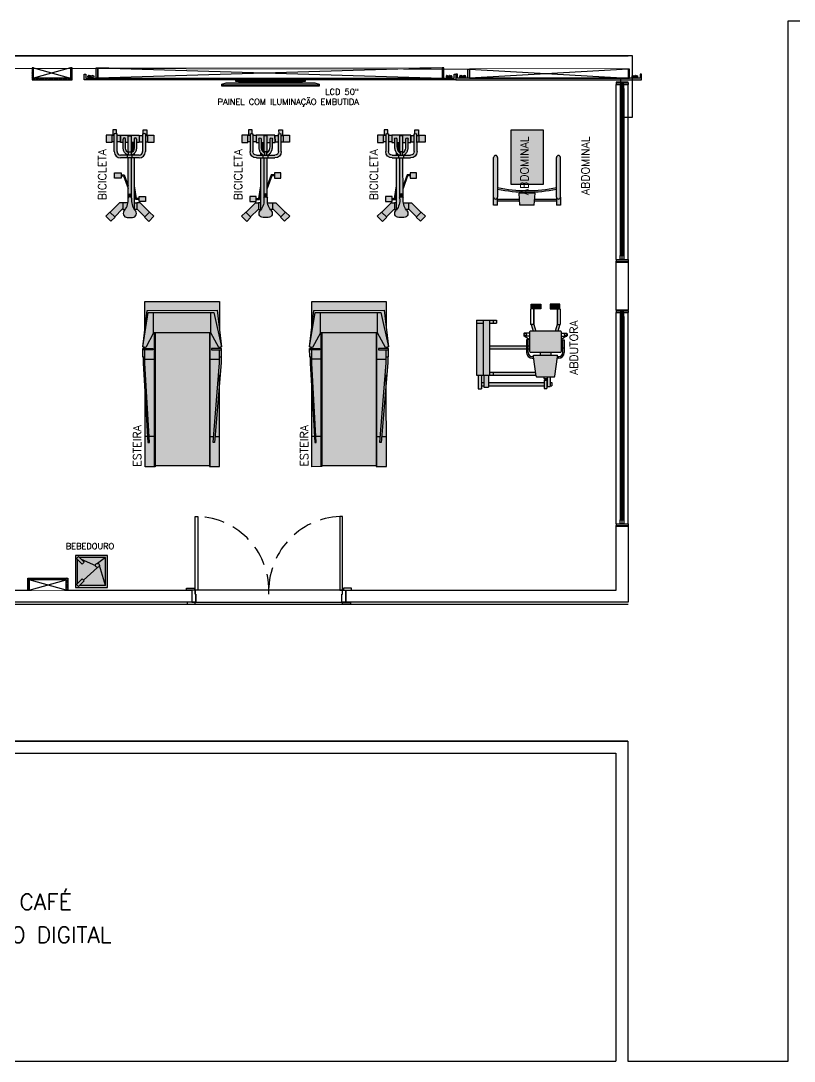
# Model space of a CAD drawing. Header units: inches. Extents: x -55 to 844, y -103 to 167.
# Drawn here: x 815.61 to 825.27, y 35.19 to 48.19 of the extents above; entities that cross this region are included whole.
import ezdxf

# ---------------------------------------------------------------- set-up
doc = ezdxf.new("R2010")
doc.units = ezdxf.units.IN
doc.header["$MEASUREMENT"] = 0
doc.set_wipeout_variables(frame=1)
doc.linetypes.add('HIDDEN', pattern=[0.375, 0.25, -0.125])
for name, color, linetype in [('AI-Caixilhos', 2, 'Continuous'), ('AI-Hatch mob', 254, 'Continuous'), ('AI-Mob', 2, 'Continuous'), ('AI-Pen 05', 5, 'Continuous'), ('AI-Piso', 1, 'Continuous'), ('AI-Produção', 1, 'Continuous'), ('AI-Texto acabamento', 1, 'Continuous'), ('AI-Texto amb-tit', 4, 'Continuous')]:
    doc.layers.add(name, color=color, linetype=linetype)
doc.styles.add('RS100', font='romans.shx', dxfattribs={"height": 0.2})
doc.styles.add('RS50', font='romans.shx', dxfattribs={"height": 0.1})

# ---------------------------------------------------------------- blocks, each defined once
blk = doc.blocks.new('LÂMPADA T5-CORTE')
for p, q in [((-0.004, 0), (-0.004, -0.003)), ((-0.004, 0), (-0.004, -0.003)), ((0, 0), (0, -0.003)), ((0, 0), (0, -0.003)), ((-0.015, -0.032), (-0.016, -0.033)), ((-0.015, -0.034), (-0.016, -0.033)), ((-0.014, -0.033), (-0.015, -0.034)), ((-0.01, -0.003), (-0.01, -0.005)), ((-0.002, -0.003), (-0.01, -0.003)), ((-0.008, -0.004), (-0.008, -0.006)), ((-0.002, -0.004), (-0.008, -0.004)), ((-0.002, -0.003), (0.005, -0.003)), ((-0.002, -0.004), (0.004, -0.004)), ((0.004, -0.004), (0.004, -0.006)), ((0.005, -0.003), (0.005, -0.005)), ((0.01, -0.033), (0.011, -0.034)), ((0.011, -0.032), (0.012, -0.033)), ((0.011, -0.034), (0.012, -0.033))]:
    blk.add_line(p, q)
at = {"color": 253}
for p, q in [((0.036, 0), (0.036, -0.003)), ((0.036, 0), (0.036, -0.003)), ((0.04, 0), (0.04, -0.003)), ((0.04, 0), (0.04, -0.003)), ((0.025, -0.032), (0.024, -0.033)), ((0.025, -0.034), (0.024, -0.033)), ((0.026, -0.033), (0.025, -0.034)), ((0.03, -0.003), (0.03, -0.005)), ((0.038, -0.003), (0.03, -0.003)), ((0.032, -0.004), (0.032, -0.006)), ((0.038, -0.004), (0.032, -0.004)), ((0.038, -0.003), (0.045, -0.003)), ((0.038, -0.004), (0.044, -0.004)), ((0.044, -0.004), (0.044, -0.006)), ((0.045, -0.003), (0.045, -0.005)), ((0.05, -0.033), (0.051, -0.034)), ((0.051, -0.032), (0.052, -0.033)), ((0.051, -0.034), (0.052, -0.033))]:
    blk.add_line(p, q, dxfattribs=at)
at = {"extrusion": (0, 0, -1)}
for radius in [0.0136, 0.0124, 0.0113]:
    blk.add_circle((0.002, -0.02), radius, dxfattribs=at)
at = {"color": 253, "extrusion": (0, 0, -1)}
for radius in [0.0136, 0.0124, 0.0113]:
    blk.add_circle((-0.038, -0.02), radius, dxfattribs=at)
at = {"extrusion": (0, 0, -1)}
for radius, start, end in [(0.0173, 319.096, 64.6642), (0.0161, 319.096, 67.4235), (0.0161, 112.5765, 220.904), (0.0173, 115.3358, 220.904)]:
    blk.add_arc((0.002, -0.02), radius, start, end, dxfattribs=at)
for centre, radius, start, end in [((-0.015, -0.032), 0.00124, 315, 40.904), ((-0.002, 0.003), 0.00834, 243.2214, 296.7786), ((0.011, -0.032), 0.00124, 139.096, 225)]:
    blk.add_arc(centre, radius, start, end)
at = {"color": 253, "extrusion": (0, 0, -1)}
for radius, start, end in [(0.0173, 319.096, 64.6642), (0.0161, 319.096, 67.4235), (0.0161, 112.5765, 220.904), (0.0173, 115.3358, 220.904)]:
    blk.add_arc((-0.038, -0.02), radius, start, end, dxfattribs=at)
at = {"color": 253}
for centre, radius, start, end in [((0.025, -0.032), 0.00124, 315, 40.904), ((0.038, 0.003), 0.00834, 243.2214, 296.7786), ((0.051, -0.032), 0.00124, 139.096, 225)]:
    blk.add_arc(centre, radius, start, end, dxfattribs=at)
blk = doc.blocks.new('*U95')
blk.add_lwpolyline([(0.02, 0), (4.322, 0), (4.322, 0.13), (0.02, 0.13)], close=True)
blk.add_wipeout([(0.02, 0), (4.322, 0), (4.322, 0.13), (0.02, 0.13)])
at = {"layer": 'AI-Hatch mob', "true_color": 0xd3bf96}
h = blk.add_hatch(color=9, dxfattribs=at)
h.paths.add_polyline_path([(0.02, 0.13), (0, 0.13), (0, 0), (0.02, 0)])
h.paths.add_polyline_path([(4.492, 0.08), (4.492, 0.15), (-0.15, 0.15), (-0.15, 0.08), (-0.13, 0.08), (-0.13, 0.13), (4.472, 0.13), (4.472, 0.08)])
h.paths.add_polyline_path([(4.322, 0.13), (4.342, 0.13), (4.342, 0), (4.322, 0)])
blk.add_lwpolyline([(4.492, 0.08), (4.492, 0.15), (-0.15, 0.15), (-0.15, 0.08), (-0.13, 0.08), (-0.13, 0.13), (4.472, 0.13), (4.472, 0.08), (4.492, 0.08)])
for points in [[(0.02, 0.13), (0, 0.13), (0, 0), (0.02, 0)], [(4.322, 0.13), (4.342, 0.13), (4.342, 0), (4.322, 0)]]:
    blk.add_lwpolyline(points, close=True)
at = {"layer": 'AI-Produção'}
for p, q in [((0.02, 0), (4.322, 0.13)), ((4.322, 0), (0.02, 0.13))]:
    blk.add_line(p, q, dxfattribs=at)
at = {"layer": 'AI-Produção', "xscale": -1}
blk.add_blockref('LÂMPADA T5-CORTE', (-0.047, 0.13), dxfattribs=at)
at = {"layer": 'AI-Produção'}
blk.add_blockref('LÂMPADA T5-CORTE', (4.389, 0.13), dxfattribs=at)
blk = doc.blocks.new('cadeira abdutora')
at = {"layer": 'AI-Hatch mob'}
h = blk.add_hatch(color=254, dxfattribs=at)
edge = h.paths.add_edge_path()
edge.add_arc((-0.68, -0.25), 0.01, 180, 270)
edge.add_line((-0.68, -0.26), (-0.44, -0.26))
edge.add_arc((-0.44, -0.25), 0.01, 270, 360)
edge.add_line((-0.43, -0.25), (-0.43, 0.13))
edge.add_arc((-0.44, 0.13), 0.01, 0, 90)
edge.add_line((-0.44, 0.14), (-0.68, 0.14))
edge.add_arc((-0.68, 0.13), 0.01, 90, 180)
edge.add_line((-0.69, 0.13), (-0.69, -0.25))
for color, points in [(8, [(-1.03, 0.12), (-0.97, 0.12), (-0.97, 0.09), (-0.97, 0.005), (-1.03, 0.005)]), (254, [(-0.128, 0.057, -0.354236), (-0.12, 0.047), (-0.12, -0.167, -0.354236), (-0.128, -0.177), (-0.37, -0.21), (-0.385, -0.21, -0.414214), (-0.39, -0.205), (-0.39, 0.085, -0.414214), (-0.385, 0.09), (-0.37, 0.09)]), (8, [(-1.03, -0.24), (-0.97, -0.24), (-0.97, -0.21), (-0.97, -0.125), (-1.03, -0.125)])]:
    blk.add_hatch(color=color, dxfattribs=at).paths.add_polyline_path(points)
at = {"layer": 'AI-Hatch mob', "true_color": 0xede8c4}
h = blk.add_hatch(color=254, dxfattribs=at)
h.paths.add_polyline_path([(-0.14, -0.713), (-0.18, -0.713), (-0.18, -0.184), (-0.14, -0.178)])
h.paths.add_polyline_path([(-0.51, -0.295), (-0.47, -0.295), (-0.47, -0.76), (-0.51, -0.76)])
h.paths.add_polyline_path([(-0.05, -0.075), (-0.01, -0.075), (-0.01, -0.77), (-0.05, -0.77)])
h.paths.add_polyline_path([(0.01, -0.77), (0.01, -0.83), (-0.14, -0.83), (-0.14, -0.77)])
h.paths.add_polyline_path([(-0.14, -0.9), (-0.14, -0.86), (0.03, -0.86), (0.03, -0.9)])
h.paths.add_polyline_path([(-0.18, -0.713), (-0.14, -0.713), (-0.14, -0.76), (-0.18, -0.76)])
h.paths.add_polyline_path([(-0.83, -0.673), (-0.79, -0.673), (-0.79, -0.713), (-0.83, -0.713)])
h.paths.add_polyline_path([(-0.83, -0.713), (-0.79, -0.713), (-0.79, -0.76), (-0.83, -0.76)])
h.paths.add_polyline_path([(-0.79, -0.92), (-0.83, -0.92), (-0.83, -0.84), (-0.79, -0.84)])
h.paths.add_polyline_path([(-0.69, -0.181), (-0.69, -0.213), (-0.774, -0.238), (-0.774, -0.207)])
h.paths.add_polyline_path([(-0.69, 0.093), (-0.69, 0.061), (-0.774, 0.087), (-0.774, 0.118)])
h.paths.add_polyline_path([(-0.39, -0.128), (-0.43, -0.128), (-0.43, 0.007), (-0.39, 0.007)])
h.paths.add_polyline_path([(-0.12, -0.04), (-0.12, 0), (0, 0), (0, -0.04)])
h.paths.add_polyline_path([(-0.08, -0.075), (-0.08, -0.045), (0.025, -0.045), (0.025, -0.075)])
at = {"layer": 'AI-Hatch mob'}
h = blk.add_hatch(color=255, dxfattribs=at)
h.paths.add_polyline_path([(-0.83, -0.84), (-0.83, -0.76), (-0.14, -0.76), (-0.14, -0.84)])
h.paths.add_polyline_path([(-0.79, -0.92), (-0.79, -0.84), (-0.14, -0.84), (-0.14, -0.92)])
for p, q in [((-0.69, 0.13), (-0.69, -0.25)), ((-0.44, 0.14), (-0.68, 0.14)), ((-0.665, 0.14), (-0.665, 0.205)), ((-0.66, 0.21), (-0.635, 0.21)), ((-0.63, 0.14), (-0.63, 0.205)), ((-0.63, 0.198), (-0.586, 0.14)), ((-0.583, 0.155), (-0.583, 0.175)), ((-0.583, 0.175), (-0.423, 0.175)), ((-0.423, 0.155), (-0.583, 0.155)), ((-0.483, 0.155), (-0.483, 0.175)), ((-0.43, -0.25), (-0.43, 0.13)), ((-1.03, 0.12), (-1.03, 0)), ((-0.97, 0.12), (-1.03, 0.12)), ((-1.03, 0.005), (-0.97, 0.005)), ((-1.03, 0), (-0.97, 0)), ((-0.97, 0.085), (-0.97, 0.12)), ((-0.97, 0), (-0.97, 0.12)), ((-0.97, 0.09), (-0.774, 0.09)), ((-0.97, 0.085), (-0.774, 0.085)), ((-0.965, 0.125), (-0.889, 0.125)), ((-0.889, 0.125), (-0.779, 0.125)), ((-0.774, 0.085), (-0.774, 0.12)), ((-0.774, 0.118), (-0.69, 0.093)), ((-0.774, 0.087), (-0.69, 0.061)), ((-0.43, 0.007), (-0.39, 0.007)), ((-0.39, -0.205), (-0.39, 0.085)), ((-0.37, 0.09), (-0.385, 0.09)), ((-0.373, 0.09), (-0.373, 0.105)), ((-0.128, 0.057), (-0.37, 0.09)), ((-0.353, 0.105), (-0.353, 0.088)), ((-0.12, -0.167), (-0.12, 0.047)), ((-0.12, 0), (0, 0)), ((-0.05, 0.02), (-0.01, 0.02)), ((-0.05, 0), (-0.05, 0.02)), ((-0.01, 0), (-0.01, 0.02)), ((0, -0.04), (0, 0)), ((-1.03, -0.24), (-1.03, -0.12)), ((-1.03, -0.12), (-0.97, -0.12)), ((-1.03, -0.125), (-0.97, -0.125)), ((-0.97, -0.12), (-0.97, -0.24)), ((-0.43, -0.128), (-0.39, -0.128)), ((-0.12, -0.04), (-0.1, -0.04)), ((-0.12, -0.04), (0, -0.04)), ((-0.12, -0.08), (-0.1, -0.08)), ((-0.1, -0.08), (-0.1, -0.04)), ((-0.1, -0.05), (-0.08, -0.05)), ((-0.1, -0.07), (-0.08, -0.07)), ((-0.08, -0.045), (0.025, -0.045)), ((-0.08, -0.075), (-0.08, -0.045)), ((-0.08, -0.075), (0.025, -0.075)), ((-0.05, -0.045), (-0.05, -0.04)), ((-0.05, -0.77), (-0.05, -0.075)), ((-0.01, -0.045), (-0.01, -0.04)), ((-0.01, -0.77), (-0.01, -0.075)), ((0.025, -0.075), (0.025, -0.045)), ((-0.97, -0.24), (-1.03, -0.24)), ((-0.97, -0.205), (-0.774, -0.205)), ((-0.97, -0.205), (-0.97, -0.24)), ((-0.97, -0.21), (-0.774, -0.21)), ((-0.965, -0.245), (-0.889, -0.245)), ((-0.889, -0.245), (-0.779, -0.245)), ((-0.774, -0.207), (-0.69, -0.181)), ((-0.774, -0.205), (-0.774, -0.24)), ((-0.774, -0.238), (-0.69, -0.213)), ((-0.37, -0.21), (-0.385, -0.21)), ((-0.373, -0.21), (-0.373, -0.225)), ((-0.128, -0.177), (-0.37, -0.21)), ((-0.353, -0.225), (-0.353, -0.208)), ((-0.18, -0.76), (-0.18, -0.184)), ((-0.14, -0.92), (-0.14, -0.178)), ((-0.68, -0.26), (-0.44, -0.26)), ((-0.665, -0.26), (-0.665, -0.325)), ((-0.66, -0.33), (-0.635, -0.33)), ((-0.63, -0.26), (-0.63, -0.325)), ((-0.63, -0.318), (-0.586, -0.26)), ((-0.423, -0.275), (-0.583, -0.275)), ((-0.583, -0.275), (-0.583, -0.295)), ((-0.583, -0.295), (-0.423, -0.295)), ((-0.51, -0.275), (-0.51, -0.26)), ((-0.51, -0.76), (-0.51, -0.295)), ((-0.483, -0.275), (-0.483, -0.295)), ((-0.47, -0.275), (-0.47, -0.26)), ((-0.47, -0.76), (-0.47, -0.295)), ((-0.83, -0.92), (-0.83, -0.673)), ((-0.83, -0.673), (-0.79, -0.673)), ((-0.83, -0.713), (-0.79, -0.713)), ((-0.83, -0.76), (-0.14, -0.76)), ((-0.79, -0.76), (-0.79, -0.673)), ((-0.18, -0.713), (-0.14, -0.713)), ((-0.14, -0.77), (0.01, -0.77)), ((0.01, -0.83), (0.01, -0.77)), ((-0.83, -0.84), (-0.14, -0.84)), ((-0.79, -0.92), (-0.79, -0.84)), ((-0.14, -0.83), (0.01, -0.83)), ((-0.14, -0.86), (0.03, -0.86)), ((-0.14, -0.9), (0.03, -0.9)), ((-0.05, -0.86), (-0.05, -0.83)), ((-0.01, -0.86), (-0.01, -0.83)), ((0.03, -0.9), (0.03, -0.86)), ((-0.83, -0.92), (-0.14, -0.92))]:
    blk.add_line(p, q)
for centre in [(-0.648, 0.192), (-0.648, -0.313)]:
    blk.add_circle(centre, 0.015)
for centre, radius, start, end in [((-0.68, 0.13), 0.01, 90, 180), ((-0.66, 0.205), 0.005, 90, 180), ((-0.635, 0.205), 0.005, 0, 90), ((-0.44, 0.13), 0.01, 0, 90), ((-0.423, 0.105), 0.07, 0, 90), ((-0.423, 0.105), 0.05, 0, 90), ((-0.965, 0.12), 0.005, 90, 180), ((-0.779, 0.12), 0.005, 0, 90), ((-0.385, 0.085), 0.005, 90, 180), ((-0.13, 0.047), 0.01, 0, 78.0239), ((-0.965, -0.24), 0.005, 180, 270), ((-0.779, -0.24), 0.005, 270, 0), ((-0.68, -0.25), 0.01, 180, 270), ((-0.44, -0.25), 0.01, 270, 360), ((-0.423, -0.225), 0.05, 270, 0), ((-0.423, -0.225), 0.07, 270, 0), ((-0.385, -0.205), 0.005, 180, 270), ((-0.13, -0.167), 0.01, 281.9761, 0), ((-0.66, -0.325), 0.005, 180, 270), ((-0.635, -0.325), 0.005, 270, 0)]:
    blk.add_arc(centre, radius, start, end)
blk = doc.blocks.new('*U93')
at = {"ltscale": 0.5}
for p, q in [((0.002, 2.68), (-0.148, 2.68)), ((-0.148, 2.68), (0.002, 2.68)), ((-0.148, 2.68), (-0.148, 2.66)), ((-0.148, 2.66), (0.002, 2.66)), ((0.002, 2.68), (0.002, 2.66)), ((-0.148, 0.02), (0.002, 0.02)), ((-0.148, 0.02), (-0.148, 0)), ((-0.148, 0), (0.002, 0)), ((0.002, 0.02), (0.002, 0))]:
    blk.add_line(p, q, dxfattribs=at)
at = {"color": 1, "ltscale": 0.25}
for p, q in [((-0.148, 0.02), (-0.148, 2.66)), ((-0.099, 2.61), (-0.099, 0.07)), ((-0.079, 2.61), (-0.079, 0.07)), ((-0.072, 2.61), (-0.072, 0.07)), ((-0.052, 2.61), (-0.052, 0.07)), ((0.002, 0.02), (0.002, 2.66))]:
    blk.add_line(p, q, dxfattribs=at)
at = {"color": 252, "ltscale": 0.25}
for p, q in [((-0.089, 2.61), (-0.089, 0.07)), ((-0.062, 2.61), (-0.062, 0.07))]:
    blk.add_line(p, q, dxfattribs=at)
at = {"color": 1, "ltscale": 0.25}
for points in [[(-0.148, 2.68), (0.002, 2.68), (0.002, 2.69), (-0.148, 2.69)], [(-0.148, 0), (0.002, 0), (0.002, -0.01), (-0.148, -0.01)]]:
    blk.add_lwpolyline(points, close=True, dxfattribs=at)
at = {"ltscale": 0.25}
for points in [[(-0.079, 2.66), (-0.099, 2.66), (-0.099, 2.61), (-0.079, 2.61)], [(-0.052, 2.66), (-0.072, 2.66), (-0.072, 2.61), (-0.052, 2.61)], [(-0.099, 0.07), (-0.079, 0.07), (-0.079, 0.02), (-0.099, 0.02)], [(-0.072, 0.07), (-0.052, 0.07), (-0.052, 0.02), (-0.072, 0.02)]]:
    blk.add_lwpolyline(points, close=True, dxfattribs=at)
blk = doc.blocks.new('sc2000')
at = {"layer": 'AI-Hatch mob', "ltscale": 3}
h = blk.add_hatch(color=31, dxfattribs=at)
h.paths.add_polyline_path([(-52.018, 58.205), (-52.083, 58.205), (-52.083, 58.125), (-52.018, 58.125)])
h.paths.add_polyline_path([(-52.313, 57.898), (-52.378, 57.898), (-52.378, 57.818), (-52.313, 57.818)])
h.paths.add_polyline_path([(-52.561, 58.316), (-52.624, 58.252), (-52.571, 58.199), (-52.508, 58.263)])
h.paths.add_polyline_path([(-52.571, 57.831), (-52.624, 57.778), (-52.561, 57.714), (-52.508, 57.767)])
h.paths.add_polyline_path([(-51.547, 57.792), (-51.637, 57.792), (-51.637, 57.717), (-51.547, 57.717)])
h.paths.add_polyline_path([(-51.547, 58.132), (-51.637, 58.132), (-51.637, 58.1), (-51.597, 58.1, -0.414214), (-51.582, 58.085, -0.414214), (-51.597, 58.07), (-51.637, 58.07), (-51.637, 58.035), (-51.557, 58.035), (-51.557, 57.995), (-51.637, 57.995), (-51.637, 57.96), (-51.597, 57.96, -0.414214), (-51.582, 57.945, -0.414214), (-51.597, 57.93), (-51.637, 57.93), (-51.637, 57.897), (-51.547, 57.897)])
h.paths.add_polyline_path([(-51.547, 58.312), (-51.637, 58.312), (-51.637, 58.237), (-51.547, 58.237)])
h.paths.add_polyline_path([(-51.482, 58.227), (-51.552, 58.227), (-51.552, 58.21), (-51.532, 58.21, -0.199474), (-51.529, 58.182), (-51.482, 58.182)])
h.paths.add_polyline_path([(-51.482, 57.847), (-51.529, 57.847, -0.199474), (-51.532, 57.82), (-51.552, 57.82), (-51.552, 57.802), (-51.482, 57.802)])
h = blk.add_hatch(color=254, dxfattribs=at)
h.paths.add_polyline_path([(-51.832, 57.985), (-51.832, 57.995), (-52.329, 57.995, -0.087444), (-52.336, 57.992, 0.185248), (-52.481, 57.955), (-51.832, 57.955)])
h.paths.add_polyline_path([(-51.832, 58.035), (-52.329, 58.035, -0.269405), (-52.317, 58.015, -0.988484), (-52.28, 58.015, -0.99869), (-52.317, 58.015, -0.263904), (-52.329, 57.995), (-51.832, 57.995)])
h.paths.add_polyline_path([(-51.757, 58.03), (-51.797, 58.03), (-51.797, 58), (-51.757, 58)])
h.paths.add_polyline_path([(-51.557, 58.035), (-51.766, 58.035, 0.011671), (-51.768, 58.033, 0.018802), (-51.769, 58.03), (-51.757, 58.03), (-51.757, 58), (-51.769, 58, 0.018802), (-51.768, 57.997, 0.011671), (-51.766, 57.995), (-51.557, 57.995)])
h.paths.add_polyline_path([(-51.797, 58.13, -0.414214), (-51.752, 58.175), (-51.532, 58.175, 0.258865), (-51.532, 58.21), (-51.752, 58.21, 0.414214), (-51.832, 58.13), (-51.832, 58.045), (-51.797, 58.045)])
h.paths.add_polyline_path([(-51.797, 57.985), (-51.832, 57.985), (-51.832, 57.9, 0.414214), (-51.752, 57.82), (-51.532, 57.82, 0.258865), (-51.532, 57.855), (-51.752, 57.855, -0.414214), (-51.797, 57.9)])
h.paths.add_polyline_path([(-52.394, 57.887), (-52.394, 57.927), (-52.474, 57.927), (-52.474, 57.921), (-52.568, 57.827), (-52.511, 57.771)])
h.paths.add_polyline_path([(-52.511, 58.259), (-52.568, 58.203), (-52.474, 58.109), (-52.474, 58.102), (-52.394, 58.102), (-52.394, 58.142)])
h = blk.add_hatch(color=254, dxfattribs=at)
h.paths.add_polyline_path([(-52.392, 58.102), (-52.477, 58.102), (-52.477, 58.072, 0.110511), (-52.392, 58.039)])
h.paths.add_polyline_path([(-52.392, 57.955), (-52.477, 57.955), (-52.477, 57.927), (-52.392, 57.927)])
h.paths.add_polyline_path([(-52.181, 57.955), (-52.258, 57.955), (-52.351, 57.94), (-52.351, 57.898), (-52.339, 57.898), (-52.339, 57.93)])
h.paths.add_polyline_path([(-52.045, 58.085), (-52.045, 58.125), (-52.057, 58.125), (-52.057, 58.093), (-52.215, 58.035), (-52.181, 58.035)])
h.paths.add_polyline_path([(-51.582, 58.085, 0.414214), (-51.597, 58.1), (-51.695, 58.1, 0.079466), (-51.737, 58.093, 0.088475), (-51.771, 58.075, 0.105141), (-51.794, 58.046, 0.023896), (-51.797, 58.041), (-51.797, 58.03), (-51.769, 58.03, -0.018802), (-51.768, 58.033, -0.105141), (-51.752, 58.052, -0.088475), (-51.727, 58.065, -0.079466), (-51.695, 58.07), (-51.597, 58.07, 0.414214)])
h.paths.add_polyline_path([(-51.797, 58.045), (-51.832, 58.045), (-51.832, 57.985), (-51.797, 57.985)])
h.paths.add_polyline_path([(-51.552, 58.175), (-51.632, 58.175), (-51.632, 58.132), (-51.552, 58.132)])
h.paths.add_polyline_path([(-51.552, 58.237), (-51.632, 58.237), (-51.632, 58.21), (-51.552, 58.21)])
h.paths.add_polyline_path([(-51.552, 57.897), (-51.632, 57.897), (-51.632, 57.855), (-51.552, 57.855)])
h.paths.add_polyline_path([(-51.552, 57.82), (-51.632, 57.82), (-51.632, 57.792), (-51.552, 57.792)])
for color, points in [(31, [(-52.336, 58.038, -0.192811), (-52.486, 58.079, 0.71015), (-52.575, 58.047), (-52.575, 57.982, 0.71015), (-52.486, 57.951, -0.192811), (-52.336, 57.992, 0.359647), (-52.317, 58.015, -0.006447), (-52.317, 58.015, 0.365458)]), (254, [(-52.317, 58.015, -0.005136), (-52.317, 58.015, 0.99869), (-52.28, 58.015, 0.988484)]), (254, [(-51.597, 57.96), (-51.695, 57.96, -0.079466), (-51.727, 57.965, -0.088475), (-51.752, 57.978, -0.105141), (-51.768, 57.997, -0.018802), (-51.769, 58), (-51.797, 58), (-51.797, 57.989, 0.023896), (-51.794, 57.984, 0.105141), (-51.771, 57.955, 0.088475), (-51.737, 57.937, 0.079466), (-51.695, 57.93), (-51.597, 57.93, 0.414214), (-51.582, 57.945, 0.414214)]), (254, [(-51.637, 57.995), (-51.662, 57.995), (-51.662, 57.96), (-51.637, 57.96)])]:
    blk.add_hatch(color=color, dxfattribs=at).paths.add_polyline_path(points)
h = blk.add_hatch(color=254, dxfattribs=at)
h.paths.add_polyline_path([(-51.794, 57.984, -0.023896), (-51.797, 57.989), (-51.797, 57.985), (-51.797, 57.955), (-51.771, 57.955, -0.104668)])
h.paths.add_polyline_path([(-51.662, 57.995), (-51.766, 57.995, 0.093356), (-51.752, 57.978, 0.088475), (-51.727, 57.965, 0.079466), (-51.695, 57.96), (-51.662, 57.96)])
at = {"color": 0}
for p, q in [((-51.632, 58.21), (-51.632, 58.237)), ((-51.552, 58.21), (-51.552, 58.237)), ((-51.832, 58.045), (-51.832, 58.13)), ((-51.797, 58.045), (-51.797, 58.13)), ((-51.752, 58.21), (-51.532, 58.21)), ((-51.752, 58.175), (-51.532, 58.175)), ((-51.637, 58.132), (-51.547, 58.132)), ((-51.547, 58.132), (-51.637, 58.132)), ((-51.637, 58.1), (-51.637, 58.132)), ((-51.632, 58.132), (-51.632, 58.175)), ((-51.482, 58.227), (-51.552, 58.227)), ((-51.552, 58.132), (-51.552, 58.175)), ((-51.547, 58.132), (-51.547, 57.897)), ((-51.529, 58.182), (-51.482, 58.182)), ((-51.482, 58.182), (-51.482, 58.227)), ((-52.329, 58.035), (-51.832, 58.035)), ((-52.329, 57.995), (-51.832, 57.995)), ((-51.832, 58.045), (-51.797, 58.045)), ((-51.832, 57.985), (-51.832, 58.045)), ((-51.832, 57.985), (-51.797, 57.985)), ((-51.832, 57.9), (-51.832, 57.985)), ((-51.797, 57.985), (-51.797, 58.045)), ((-51.797, 57.9), (-51.797, 57.985)), ((-51.766, 58.035), (-51.557, 58.035)), ((-51.766, 57.995), (-51.557, 57.995)), ((-51.662, 57.995), (-51.662, 57.96)), ((-51.637, 58.035), (-51.637, 58.07)), ((-51.637, 57.96), (-51.637, 57.995)), ((-51.557, 58.035), (-51.557, 57.995)), ((-52.481, 57.955), (-51.832, 57.955)), ((-51.797, 57.955), (-51.771, 57.955)), ((-51.532, 57.855), (-51.752, 57.855)), ((-51.637, 57.897), (-51.637, 57.93)), ((-51.547, 57.897), (-51.637, 57.897)), ((-51.632, 57.897), (-51.632, 57.855)), ((-51.552, 57.897), (-51.552, 57.855)), ((-51.529, 57.847), (-51.482, 57.847)), ((-51.482, 57.847), (-51.482, 57.802)), ((-51.532, 57.82), (-51.752, 57.82)), ((-51.632, 57.82), (-51.632, 57.792)), ((-51.552, 57.82), (-51.552, 57.792)), ((-51.482, 57.802), (-51.552, 57.802))]:
    blk.add_line(p, q, dxfattribs=at)
for points in [[(-52.571, 58.199), (-52.508, 58.263), (-52.561, 58.316), (-52.624, 58.252)], [(-51.637, 58.237), (-51.547, 58.237), (-51.547, 58.312), (-51.637, 58.312)], [(-52.018, 58.125), (-52.083, 58.125), (-52.083, 58.205), (-52.018, 58.205)], [(-51.797, 58.03), (-51.757, 58.03), (-51.757, 58), (-51.797, 58)], [(-52.378, 57.898), (-52.313, 57.898), (-52.313, 57.818), (-52.378, 57.818)], [(-52.571, 57.831), (-52.508, 57.767), (-52.561, 57.714), (-52.624, 57.778)], [(-51.637, 57.792), (-51.547, 57.792), (-51.547, 57.717), (-51.637, 57.717)]]:
    blk.add_lwpolyline(points, close=True, dxfattribs=at)
for points in [[(-52.394, 58.102), (-52.394, 58.142), (-52.511, 58.259)], [(-52.474, 58.102), (-52.474, 58.109), (-52.568, 58.203)], [(-52.392, 58.039), (-52.392, 58.102), (-52.477, 58.102), (-52.477, 58.072)], [(-52.057, 58.125), (-52.057, 58.093), (-52.215, 58.035)], [(-52.045, 58.125), (-52.045, 58.085), (-52.181, 58.035)], [(-52.575, 58.047), (-52.575, 57.982)], [(-52.568, 57.827), (-52.474, 57.921), (-52.474, 57.927)], [(-52.511, 57.771), (-52.394, 57.887), (-52.394, 57.927)], [(-52.392, 57.955), (-52.392, 57.927), (-52.477, 57.927), (-52.477, 57.955)], [(-52.351, 57.898), (-52.351, 57.94), (-52.258, 57.955)], [(-52.339, 57.898), (-52.339, 57.93), (-52.181, 57.955)]]:
    blk.add_lwpolyline(points, dxfattribs=at)
for points in [[(-51.797, 58.041, -0.023896), (-51.794, 58.046, -0.105141), (-51.771, 58.075, -0.088475), (-51.737, 58.093, -0.079466), (-51.695, 58.1), (-51.597, 58.1)], [(-51.597, 57.93), (-51.695, 57.93, -0.079466), (-51.737, 57.937, -0.088475), (-51.771, 57.955, -0.105141), (-51.794, 57.984, -0.023896), (-51.797, 57.989, -0.120983)], [(-51.769, 58.03, -0.018802), (-51.768, 58.033, -0.105141), (-51.752, 58.052, -0.088475), (-51.727, 58.065, -0.079466), (-51.695, 58.07), (-51.597, 58.07)], [(-51.597, 57.96), (-51.695, 57.96, -0.079466), (-51.727, 57.965, -0.088475), (-51.752, 57.978, -0.105141), (-51.768, 57.997, -0.018802), (-51.769, 58, -0.120983)], [(-51.69, 58.1), (-51.69, 58.1, 0.079466)], [(-51.608, 58.07), (-51.608, 58.07, 0.021827)]]:
    blk.add_lwpolyline(points, format="xyb", dxfattribs=at)
blk.add_circle((-52.299, 58.015), 0.0183, dxfattribs=at)
for centre, radius, start, end in [((-51.752, 58.13), 0.08, 90, 180), ((-51.752, 58.13), 0.045, 90, 180), ((-51.564, 58.192), 0.0361, 330.9734, 29.0266), ((-52.525, 58.047), 0.05, 38.4781, 180), ((-52.525, 57.982), 0.05, 180, 321.5219), ((-52.36, 58.245), 0.209, 232.9124, 276.5658), ((-52.36, 57.785), 0.209, 83.4342, 127.0876), ((-52.34, 58.015), 0.023, 279.699, 80.301), ((-51.597, 58.085), 0.015, 0, 90), ((-51.597, 58.085), 0.015, 270, 0), ((-51.752, 57.9), 0.08, 180, 270), ((-51.752, 57.9), 0.045, 180, 270), ((-51.597, 57.945), 0.015, 0, 90), ((-51.597, 57.945), 0.015, 270, 0), ((-51.564, 57.837), 0.0361, 330.9734, 29.0266)]:
    blk.add_arc(centre, radius, start, end, dxfattribs=at)
blk = doc.blocks.new('Esteira')
at = {"layer": 'AI-Hatch mob', "ltscale": 3}
h = blk.add_hatch(color=31, dxfattribs=at)
h.paths.add_polyline_path([(0.93, 0.895), (0.93, 0.941), (0.813, 0.941), (0.813, -0.022), (0.88, -0.022)])
h.paths.add_polyline_path([(0.117, 0.941), (0, 0.941), (0, 0.895), (0.075, -0.022), (0.117, -0.022)])
h.paths.add_polyline_path([(0.117, 1.273), (0.108, 1.273), (0.009, 1.089), (0, 1.091), (0, 1.076), (0.099, 1.076), (0.099, 1.058), (0, 1.058), (0, 0.941), (0.117, 0.941)])
h.paths.add_polyline_path([(0.822, 1.273), (0.813, 1.273), (0.813, 0.941), (0.93, 0.941), (0.93, 1.058), (0.831, 1.058), (0.831, 1.076), (0.93, 1.076), (0.93, 1.091), (0.921, 1.089)])
h.paths.add_polyline_path([(0.93, 1.665), (0, 1.665), (0, 1.325), (0.027, 1.553), (0.903, 1.553), (0.93, 1.325)])
h.paths.add_polyline_path([(0.93, 0.532), (0.894, -0.099), (0.876, -0.099), (0.88, -0.022), (0.813, -0.022), (0.813, -0.4), (0.93, -0.4)])
h.paths.add_polyline_path([(0.117, -0.022), (0.075, -0.022), (0.081, -0.099), (0.063, -0.099), (0, 0.649), (0, -0.4), (0.117, -0.4)])
h = blk.add_hatch(color=254, dxfattribs=at)
h.paths.add_polyline_path([(0.903, 1.553), (0.027, 1.553), (-0.027, 1.098), (0.068, 1.526), (0.889, 1.526), (0.957, 1.098)])
h.paths.add_polyline_path([(0, 1.058), (-0.027, 1.058), (-0.027, 0.97), (0, 0.97)])
h.paths.add_polyline_path([(0.099, 1.076), (-0.027, 1.076), (-0.027, 1.058), (0.099, 1.058)])
h.paths.add_polyline_path([(0, 0.895), (0, 0.97), (-0.021, 0.97), (-0.021, 0.895), (0.063, -0.099), (0.081, -0.099)])
h.paths.add_polyline_path([(0.951, 0.895), (0.951, 0.97), (0.93, 0.97), (0.93, 0.895), (0.876, -0.099), (0.894, -0.099)])
h.paths.add_polyline_path([(0.957, 1.076), (0.831, 1.076), (0.831, 1.058), (0.957, 1.058)])
h.paths.add_polyline_path([(0.957, 1.058), (0.93, 1.058), (0.93, 0.97), (0.957, 0.97)])
h = blk.add_hatch(color=254, dxfattribs=at)
h.paths.add_polyline_path([(0.822, 1.526), (0.108, 1.526), (0.108, 1.273), (0.822, 1.273)])
h.paths.add_polyline_path([(0.108, 1.526), (0.068, 1.526), (-0.027, 1.098), (0.009, 1.089), (0.108, 1.273)])
h.paths.add_polyline_path([(0.889, 1.526), (0.822, 1.526), (0.822, 1.273), (0.921, 1.089), (0.957, 1.098)])
at = {"layer": 'AI-Hatch mob'}
blk.add_hatch(color=254, dxfattribs=at).paths.add_polyline_path([(0.126, 1.273), (0.126, -0.391), (0.804, -0.391), (0.804, 1.273)])
at = {"layer": 'AI-Hatch mob', "ltscale": 3}
h = blk.add_hatch(color=254, dxfattribs=at)
h.paths.add_polyline_path([(0.947, 1.096), (0.93, 1.091), (0.93, 1.076), (0.949, 1.076)])
h.paths.add_polyline_path([(0, 1.091), (-0.017, 1.096), (-0.019, 1.076), (0, 1.076)])
for p, q in [((0.93, 1.665), (0, 1.665)), ((0, 1.665), (0, 1.325)), ((0.93, 1.325), (0.93, 1.665)), ((0.027, 1.553), (-0.027, 1.098)), ((0.068, 1.526), (-0.027, 1.098)), ((0.903, 1.553), (0.027, 1.553)), ((0.889, 1.526), (0.068, 1.526)), ((0.108, 1.273), (0.108, 1.526)), ((0.822, 1.273), (0.822, 1.526)), ((0.957, 1.098), (0.889, 1.526)), ((0.957, 1.098), (0.903, 1.553)), ((0.009, 1.089), (0.108, 1.273)), ((0.108, 1.273), (0.822, 1.273)), ((0.117, -0.4), (0.117, 1.273)), ((0.126, 1.273), (0.126, -0.4)), ((0.804, 1.273), (0.804, -0.4)), ((0.813, -0.4), (0.813, 1.273)), ((0.822, 1.273), (0.921, 1.089)), ((-0.027, 1.098), (0.009, 1.089)), ((-0.027, 0.97), (-0.027, 1.076)), ((-0.027, 1.076), (0.099, 1.076)), ((0.099, 1.058), (-0.027, 1.058)), ((-0.019, 1.076), (-0.017, 1.096)), ((0, 1.076), (0, 1.091)), ((0, 0.895), (0, 1.058)), ((0.099, 1.076), (0.099, 1.058)), ((0.957, 1.076), (0.831, 1.076)), ((0.831, 1.076), (0.831, 1.058)), ((0.831, 1.058), (0.957, 1.058)), ((0.921, 1.089), (0.957, 1.098)), ((0.93, 1.076), (0.93, 1.091)), ((0.93, 0.895), (0.93, 1.058)), ((0.949, 1.076), (0.947, 1.096)), ((0.957, 0.97), (0.957, 1.076)), ((0, 0.97), (-0.027, 0.97)), ((-0.021, 0.97), (-0.021, 0.895)), ((0.117, 0.941), (0, 0.941)), ((0.813, 0.941), (0.93, 0.941)), ((0.93, 0.97), (0.957, 0.97)), ((0.951, 0.97), (0.951, 0.895)), ((-0.021, 0.895), (0.063, -0.099)), ((0.081, -0.099), (0, 0.895)), ((0.876, -0.099), (0.93, 0.895)), ((0.951, 0.895), (0.894, -0.099)), ((0, -0.4), (0, 0.748)), ((0.93, -0.4), (0.93, 0.678)), ((0.052, -0.022), (0, -0.022)), ((0.063, -0.099), (0.081, -0.099)), ((0.117, -0.022), (0.074, -0.022)), ((0.813, -0.022), (0.883, -0.022)), ((0.894, -0.099), (0.876, -0.099)), ((0.901, -0.022), (0.93, -0.022)), ((0.126, -0.4), (0, -0.4)), ((0.126, -0.391), (0.804, -0.391)), ((0.804, -0.4), (0.93, -0.4))]:
    blk.add_line(p, q)
blk = doc.blocks.new('PILARETE EM MADEIRA - DIMENSIONÁVEL')
blk.add_wipeout([(0.02, 0), (0.48, 0), (0.48, 0.13), (0.02, 0.13)])
at = {"layer": 'AI-Hatch mob', "true_color": 0x836344}
blk.add_hatch(color=37, dxfattribs=at).paths.add_polyline_path([(0.02, 0), (0.02, 0.13), (0.48, 0.13), (0.48, 0), (0.5, 0), (0.5, 0.15), (0, 0.15), (0, 0)])
at = {"layer": 'AI-Hatch mob'}
h = blk.add_hatch(dxfattribs=at)
h.set_pattern_fill('ANSI31', color=1, scale=0.005, angle=180.0003)
h.set_pattern_definition([(225.000259, (-52.378875, 64.384175), (0.011225371, -0.0112252694), [])])
h.paths.add_polyline_path([(0.02, 0), (0.02, 0.13), (0.48, 0.13), (0.48, 0), (0.5, 0), (0.5, 0.15), (0, 0.15), (0, 0)])
blk.add_lwpolyline([(0.02, 0), (0.02, 0.13), (0.48, 0.13), (0.48, 0), (0.5, 0), (0.5, 0.15), (0, 0.15), (0, 0), (0.02, 0)])
at = {"layer": 'AI-Hatch mob', "color": 1}
for p, q in [((0.02, 0), (0.48, 0.13)), ((0.48, 0), (0.02, 0.13))]:
    blk.add_line(p, q, dxfattribs=at)
blk = doc.blocks.new('*U130')
at = {"ltscale": 0.5}
for p, q in [((0.002, 2.228), (-0.148, 2.228)), ((-0.148, 2.228), (0.002, 2.228)), ((-0.148, 2.228), (-0.148, 2.208)), ((0.002, 2.228), (0.002, 2.208)), ((-0.148, 2.208), (0.002, 2.208)), ((-0.148, 0.02), (0.002, 0.02)), ((-0.148, 0.02), (-0.148, 0)), ((-0.148, 0), (0.002, 0)), ((0.002, 0.02), (0.002, 0))]:
    blk.add_line(p, q, dxfattribs=at)
at = {"color": 1, "ltscale": 0.25}
for p, q in [((-0.148, 0.02), (-0.148, 2.208)), ((-0.099, 2.158), (-0.099, 0.07)), ((-0.079, 2.158), (-0.079, 0.07)), ((-0.072, 2.158), (-0.072, 0.07)), ((-0.052, 2.158), (-0.052, 0.07)), ((0.002, 0.02), (0.002, 2.208))]:
    blk.add_line(p, q, dxfattribs=at)
at = {"color": 252, "ltscale": 0.25}
for p, q in [((-0.089, 2.158), (-0.089, 0.07)), ((-0.062, 2.158), (-0.062, 0.07))]:
    blk.add_line(p, q, dxfattribs=at)
at = {"color": 1, "ltscale": 0.25}
for points in [[(-0.148, 2.228), (0.002, 2.228), (0.002, 2.238), (-0.148, 2.238)], [(-0.148, 0), (0.002, 0), (0.002, -0.01), (-0.148, -0.01)]]:
    blk.add_lwpolyline(points, close=True, dxfattribs=at)
at = {"ltscale": 0.25}
for points in [[(-0.079, 2.208), (-0.099, 2.208), (-0.099, 2.158), (-0.079, 2.158)], [(-0.052, 2.208), (-0.072, 2.208), (-0.072, 2.158), (-0.052, 2.158)], [(-0.099, 0.07), (-0.079, 0.07), (-0.079, 0.02), (-0.099, 0.02)], [(-0.072, 0.07), (-0.052, 0.07), (-0.052, 0.02), (-0.072, 0.02)]]:
    blk.add_lwpolyline(points, close=True, dxfattribs=at)
blk = doc.blocks.new('A$C275E1DBE')
h = blk.add_hatch(color=252)
h.paths.add_polyline_path([(1.041, 0.06), (1.041, 0.08), (0.176, 0.08), (0.176, 0.06)])
h.paths.add_polyline_path([(1, 0.044), (1, 0.06), (0.216, 0.06), (0.216, 0.044)])
h.paths.add_polyline_path([(0.053, 0.044), (0, 0.027), (0, 0.018), (1.217, 0.018), (1.217, 0.027), (1.164, 0.044)])
h.paths.add_polyline_path([(1.217, 0), (1.217, 0.018), (0, 0.018), (0, 0)])
blk.add_lwpolyline([(1.217, 0.018), (1.217, 0.027), (1.164, 0.044), (0.053, 0.044), (0, 0.027), (0, 0.018)])
for points in [[(0, 0), (1.217, 0), (1.217, 0.018), (0, 0.018)], [(1.041, 0.08), (0.176, 0.08), (0.176, 0.06), (1.041, 0.06)], [(1, 0.044), (1, 0.06), (0.216, 0.06), (0.216, 0.044)]]:
    blk.add_lwpolyline(points, close=True)
blk = doc.blocks.new('*U131')
blk.add_lwpolyline([(0.02, 0.017), (2, 0.017), (2, 0.13), (0.02, 0.13)], close=True)
blk.add_wipeout([(0.02, 0.017), (2, 0.017), (2, 0.13), (0.02, 0.13)])
at = {"layer": 'AI-Hatch mob', "true_color": 0xd3bf96}
h = blk.add_hatch(color=9, dxfattribs=at)
h.paths.add_polyline_path([(0.02, 0.13), (0, 0.13), (0, 0.017), (0.02, 0.017)])
h.paths.add_polyline_path([(2.17, 0.08), (2.17, 0.15), (-0.15, 0.15), (-0.15, 0.08), (-0.13, 0.08), (-0.13, 0.13), (2.15, 0.13), (2.15, 0.08)])
h.paths.add_polyline_path([(2, 0.13), (2.02, 0.13), (2.02, 0.017), (2, 0.017)])
blk.add_lwpolyline([(2.17, 0.08), (2.17, 0.15), (-0.15, 0.15), (-0.15, 0.08), (-0.13, 0.08), (-0.13, 0.13), (2.15, 0.13), (2.15, 0.08), (2.17, 0.08)])
for points in [[(0.02, 0.13), (0, 0.13), (0, 0.017), (0.02, 0.017)], [(2, 0.13), (2.02, 0.13), (2.02, 0.017), (2, 0.017)]]:
    blk.add_lwpolyline(points, close=True)
at = {"layer": 'AI-Produção'}
for p, q in [((0.02, 0.017), (2, 0.13)), ((2, 0.017), (0.02, 0.13))]:
    blk.add_line(p, q, dxfattribs=at)
at = {"layer": 'AI-Produção', "xscale": -1}
blk.add_blockref('LÂMPADA T5-CORTE', (-0.047, 0.13), dxfattribs=at)
at = {"layer": 'AI-Produção'}
blk.add_blockref('LÂMPADA T5-CORTE', (2.067, 0.13), dxfattribs=at)
blk = doc.blocks.new('BEBEDOURO')
at = {"layer": 'AI-Hatch mob', "ltscale": 3}
blk.add_hatch(color=254, dxfattribs=at).paths.add_polyline_path([(0, -0.4), (0, 0), (-0.4, 0), (-0.4, -0.4)])
for p, q in [((-0.363, -0.013), (-0.387, -0.037)), ((-0.387, -0.037), (-0.317, -0.108)), ((-0.375, -0.35), (-0.375, -0.05)), ((-0.363, -0.013), (-0.292, -0.083)), ((-0.025, -0.025), (-0.35, -0.025)), ((-0.33, -0.045), (-0.15, -0.125)), ((-0.317, -0.108), (-0.292, -0.083)), ((-0.025, -0.025), (-0.125, -0.1)), ((-0.025, -0.375), (-0.1, -0.125)), ((-0.025, -0.375), (-0.025, -0.025)), ((-0.301, -0.308), (-0.125, -0.15)), ((-0.387, -0.363), (-0.317, -0.292)), ((-0.363, -0.387), (-0.387, -0.363)), ((-0.363, -0.387), (-0.292, -0.317)), ((-0.025, -0.375), (-0.35, -0.375)), ((-0.317, -0.292), (-0.292, -0.317))]:
    blk.add_line(p, q)
blk.add_lwpolyline([(0, -0.4), (0, 0), (-0.4, 0), (-0.4, -0.4)], close=True)
blk.add_circle((-0.125, -0.125), 0.025)
blk = doc.blocks.new('Abdominal')
at = {"layer": 'AI-Hatch mob', "ltscale": 3}
h = blk.add_hatch(color=31, dxfattribs=at)
h.paths.add_polyline_path([(-0.565, 0.838, 0.414214), (-0.59, 0.863, 0.414214), (-0.615, 0.838), (-0.615, 0.343, 0.414214), (-0.59, 0.318, 0.414214), (-0.565, 0.343)])
h.paths.add_polyline_path([(-0.565, 0.938), (-0.615, 0.938), (-0.615, 0.838, -0.414214), (-0.59, 0.863, -0.414214), (-0.565, 0.838)])
h.paths.add_polyline_path([(-0.291, 0.888), (-0.565, 0.888), (-0.565, 0.868), (-0.293, 0.868)])
h.paths.add_polyline_path([(0.22, 0.838, 0.414214), (0.195, 0.863, 0.414214), (0.17, 0.838), (0.17, 0.343, 0.414214), (0.195, 0.318, 0.414214), (0.22, 0.343)])
h.paths.add_polyline_path([(0.22, 0.938), (0.17, 0.938), (0.17, 0.838, -0.414214), (0.195, 0.863, -0.414214), (0.22, 0.838)])
h.paths.add_polyline_path([(0.17, 0.888), (-0.105, 0.888), (-0.103, 0.868), (0.17, 0.868)])
at = {"layer": 'AI-Hatch mob'}
for points in [[(-0.288, 0.938), (-0.298, 0.788), (-0.098, 0.788), (-0.108, 0.938)], [(0, 0.68), (0, 0), (-0.4, 0), (-0.4, 0.68)]]:
    blk.add_hatch(color=254, dxfattribs=at).paths.add_polyline_path(points)
at = {"layer": 'AI-Hatch mob', "ltscale": 3}
blk.add_hatch(color=31, dxfattribs=at).paths.add_polyline_path([(-0.565, 0.738), (-0.565, 0.718, -0.10551), (0.17, 0.718), (0.17, 0.738, 0.104299)])
for p, q in [((-0.615, 0.838), (-0.615, 0.938)), ((-0.615, 0.938), (-0.565, 0.938)), ((-0.565, 0.838), (-0.565, 0.938)), ((-0.288, 0.938), (-0.298, 0.788)), ((-0.288, 0.938), (-0.108, 0.938)), ((-0.108, 0.938), (-0.098, 0.788)), ((0.17, 0.938), (0.17, 0.838)), ((0.17, 0.938), (0.22, 0.938)), ((0.22, 0.938), (0.22, 0.838)), ((-0.615, 0.838), (-0.615, 0.343)), ((-0.59, 0.863), (-0.59, 0.863)), ((-0.565, 0.888), (-0.291, 0.888)), ((-0.565, 0.868), (-0.293, 0.868)), ((-0.565, 0.838), (-0.565, 0.343)), ((-0.298, 0.788), (-0.098, 0.788)), ((-0.105, 0.888), (0.17, 0.888)), ((-0.103, 0.868), (0.17, 0.868)), ((0.17, 0.343), (0.17, 0.838)), ((0.195, 0.863), (0.195, 0.863)), ((0.22, 0.838), (0.22, 0.343)), ((-0.59, 0.318), (-0.59, 0.318)), ((0.195, 0.318), (0.195, 0.318))]:
    blk.add_line(p, q)
blk.add_lwpolyline([(0, 0.68), (0, 0), (-0.4, 0), (-0.4, 0.68)], close=True)
for centre, radius, start, end in [((-0.59, 0.838), 0.025, 90, 180), ((-0.59, 0.838), 0.025, 0, 90), ((0.195, 0.838), 0.025, 90, 180), ((0.195, 0.838), 0.025, 0, 90), ((-0.198, -1.004), 1.781, 78.0913, 101.9087), ((-0.198, -1.004), 1.761, 77.9541, 102.0459), ((-0.59, 0.343), 0.025, 180, 270), ((-0.59, 0.343), 0.025, 270, 0), ((0.195, 0.343), 0.025, 180, 270), ((0.195, 0.343), 0.025, 270, 0)]:
    blk.add_arc(centre, radius, start, end)
blk = doc.blocks.new('porta dupla 1800mm')
for points in [[(-0.919, 0.05), (-0.919, 0.97), (-0.884, 0.97), (-0.884, 0.05)], [(0.921, 0.05), (0.921, 0.97), (0.886, 0.97), (0.886, 0.05)], [(-0.959, -0.1), (-0.909, -0.1), (-0.909, 0), (-0.919, 0), (-0.919, 0.05), (-0.959, 0.05)], [(0.961, -0.1), (0.911, -0.1), (0.911, 0), (0.921, 0), (0.921, 0.05), (0.961, 0.05)]]:
    blk.add_lwpolyline(points, close=True)
at = {"color": 1}
for points in [[(-0.929, 0.05), (-1.029, 0.05), (-1.029, 0.075), (-0.929, 0.075)], [(0.931, 0.05), (1.031, 0.05), (1.031, 0.075), (0.931, 0.075)], [(-0.919, -0.1), (-1.019, -0.1), (-1.019, -0.125), (-0.919, -0.125)], [(0.921, -0.1), (1.021, -0.1), (1.021, -0.125), (0.921, -0.125)]]:
    blk.add_lwpolyline(points, close=True, dxfattribs=at)
at = {"color": 1, "linetype": 'HIDDEN'}
for centre, start, end in [((-0.92, 0.05), 356.9136, 87.7515), ((0.922, 0.05), 92.2485, 183.0864)]:
    blk.add_arc(centre, 0.921, start, end, dxfattribs=at)
blk = doc.blocks.new('HFGFDA')
blk.add_line((309.906, -54.431), (321.056, -54.431))
blk.add_lwpolyline([(309.906, -61.283), (321.056, -61.283)])
blk.add_lwpolyline([(309.906, -61.283), (321.056, -61.283)])
at = {"layer": 'AI-Pen 05'}
blk.add_lwpolyline([(321.058, -57.608), (320.908, -57.608), (320.908, -57.008), (321.058, -57.008)], close=True, dxfattribs=at)
for points in [[(315.611, -61.108), (315.611, -61.258), (309.906, -61.258), (309.906, -60.308), (310.056, -60.308), (310.056, -61.108), (315.611, -61.108)], [(317.531, -61.108), (320.906, -61.108), (320.906, -60.308), (321.056, -60.308), (321.056, -61.258), (317.531, -61.258), (317.531, -61.108)]]:
    blk.add_lwpolyline(points, dxfattribs=at)
at = {"layer": 'AI-Piso'}
blk.add_lwpolyline([(315.651, -61.108), (315.651, -61.158), (315.661, -61.158), (315.661, -61.258), (317.481, -61.258), (317.481, -61.158), (317.491, -61.158), (317.491, -61.108), (317.456, -61.108)], close=True, dxfattribs=at)
at = {"layer": 'AI-Caixilhos'}
for name, p in [('*U130', (321.056, -56.998)), ('*U93', (321.056, -60.298)), ('porta dupla 1800mm', (316.57, -61.158))]:
    blk.add_blockref(name, p, dxfattribs=at)
at = {"layer": 'AI-Mob'}
for name, p, rotation in [('PILARETE EM MADEIRA - DIMENSIONÁVEL', (314.114, -54.581), 180), ('sc2000', (372.881, -3.91), 89.9658665431925), ('Abdominal', (319.597, -55.358), 180), ('cadeira abdutora', (320.085, -58.563), 270)]:
    blk.add_blockref(name, p, dxfattribs=dict(at, rotation=rotation))
at = {"layer": 'AI-Mob', "xscale": -1}
for name, p, rotation in [('*U95', (314.414, -54.581), 180), ('sc2000', (258.485, -3.91), 270.0341334568074), ('sc2000', (260.18, -3.91), 270.0341334568074), ('Esteira', (315.955, -59.164), 0.03783506679691406), ('Esteira', (318.038, -59.164), 0.02366764885451289)]:
    blk.add_blockref(name, p, dxfattribs=dict(at, rotation=rotation))
at = {"layer": 'AI-Mob'}
blk.add_blockref('BEBEDOURO', (314.556, -60.673), dxfattribs=at)
at = {"layer": 'AI-Texto acabamento', "style": 'RS50'}
blk.add_text('BEBEDOURO', height=0.075, dxfattribs=at).set_placement((314.035, -60.595))
at = {"layer": 'AI-Texto acabamento', "insert": (317.696, -54.844), "char_height": 0.075, "width": 2.17922, "attachment_point": 3, "style": 'RS50'}
blk.add_mtext('LCD 50"\\PPAINEL COM ILUMINAÇÃO EMBUTIDA', dxfattribs=at)
at = {"layer": 'AI-Texto acabamento', "char_height": 0.1, "attachment_point": 1, "rotation": 90, "style": 'RS100'}
for s, insert, width in [('ABDOMINAL', (319.712, -56.171), 2.54101), ('ABDOMINAL', (320.474, -56.171), 2.54101), ('\\pi0.92765;BICICLETA', (314.441, -57.164), 2.54101), ('\\pi0.92765;BICICLETA', (316.136, -57.164), 2.54101), ('\\pi0.92765;BICICLETA', (317.831, -57.164), 2.54101), ('ABDUTORA', (320.33, -58.419), 2.54101), ('ESTEIRA', (314.877, -59.565), 2.44101), ('ESTEIRA', (316.961, -59.564), 2.44101)]:
    blk.add_mtext(s, dxfattribs=dict(at, insert=insert, width=width))
at = {"layer": 'AI-Pen 05'}
blk.add_lwpolyline([(309.96, -55.181), (310.11, -55.181), (310.11, -54.581), (320.962, -54.598), (320.962, -55.198), (321.11, -55.197), (321.11, -54.431), (309.96, -54.431), (309.96, -55.181)], dxfattribs=at)
at = {"layer": 'AI-Mob', "xscale": -1}
for name, p in [('A$C275E1DBE', (317.2, -54.811)), ('PILARETE EM MADEIRA - DIMENSIONÁVEL', (314.06, -61.108))]:
    blk.add_blockref(name, p, dxfattribs=at)
at = {"layer": 'AI-Mob', "rotation": 180}
blk.add_blockref('*U131', (321.076, -54.581), dxfattribs=at)

msp = doc.modelspace()

# ---------------------------------------------------------------- linework, layer by layer
for p, q in [((825.194, 48.189), (836.617, 48.189)), ((825.194, 35.191), (825.194, 48.189)), ((812.045, 39.191), (823.194, 39.191)), ((823.194, 39.191), (823.194, 35.191)), ((812.195, 39.041), (823.044, 39.041)), ((823.044, 39.041), (823.044, 35.191)), ((812.195, 35.191), (823.044, 35.191)), ((823.194, 35.191), (825.194, 35.191))]:
    msp.add_line(p, q)
msp.add_lwpolyline([(823.194, 39.191), (812.045, 39.191)])
msp.add_lwpolyline([(823.194, 39.191), (812.045, 39.191)])

# ---------------------------------------------------------------- block references
msp.add_blockref('HFGFDA', (502.139, 102.183))

# ---------------------------------------------------------------- texts
at = {"layer": 'AI-Texto amb-tit', "char_height": 0.2, "width": 3.69087, "attachment_point": 1, "style": 'RS100'}
for s, insert in [('CAFÉ', (815.597, 37.281)), ('ESPAÇO DIGITAL', (814.637, 36.87))]:
    msp.add_mtext(s, dxfattribs=dict(at, insert=insert))

doc.saveas('drawing.dxf')
